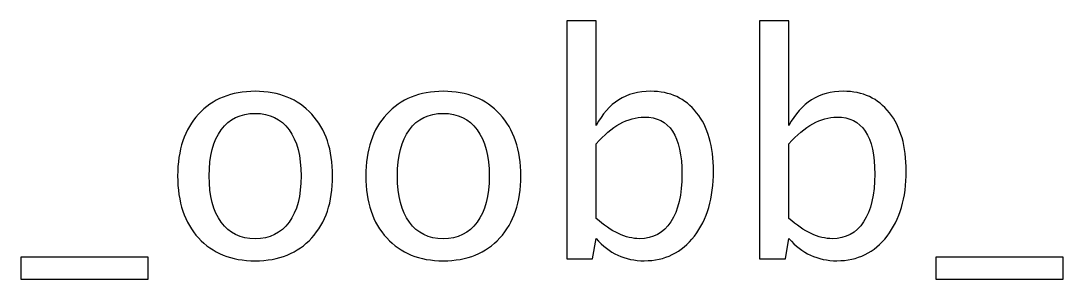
# Model space of a CAD drawing. Header units: centimetres. Extents: x -40.4 to 36.1, y -33 to 28.7.
# Drawn here: x -25.48 to -16.47, y 26.48 to 28.71 of the extents above; entities that cross this region are included whole.
import ezdxf

# ---------------------------------------------------------------- set-up
doc = ezdxf.new("R2010")
doc.units = ezdxf.units.CM
doc.header["$MEASUREMENT"] = 0
doc.layers.add('Layer 1', color=7, linetype='Continuous')

msp = doc.modelspace()

# ---------------------------------------------------------------- linework, layer by layer
at = {"layer": 'Layer 1'}
for points, knots in [([(-20.75916, 26.65457), (-20.75916, 26.65457), (-20.75916, 28.71037), (-20.75916, 28.71037), (-20.75916, 28.71037), (-20.75916, 28.71037), (-20.50516, 28.71037), (-20.50516, 28.71037), (-20.50516, 28.71037), (-20.50516, 28.71037), (-20.50516, 27.80771), (-20.50516, 27.80771), (-20.50516, 27.80771), (-20.40109, 28.00394), (-20.24455, 28.10183), (-20.03597, 28.10183), (-20.03597, 28.10183), (-19.86707, 28.10183), (-19.73434, 28.04054), (-19.63733, 27.91751), (-19.63733, 27.91751), (-19.54031, 27.79448), (-19.49181, 27.62647), (-19.49181, 27.41348), (-19.49181, 27.41348), (-19.49181, 27.18153), (-19.54693, 26.99411), (-19.65673, 26.85212), (-19.65673, 26.85212), (-19.76653, 26.70969), (-19.91117, 26.63869), (-20.09021, 26.63869), (-20.09021, 26.63869), (-20.25645, 26.63869), (-20.39492, 26.70219), (-20.50516, 26.82963), (-20.50516, 26.82963), (-20.50516, 26.82963), (-20.53603, 26.65457), (-20.53603, 26.65457), (-20.53603, 26.65457), (-20.53603, 26.65457), (-20.75916, 26.65457), (-20.75916, 26.65457)], [0, 0, 0, 0, 0.0833333, 0.0833333, 0.0833333, 0.0833333, 0.1666667, 0.1666667, 0.1666667, 0.1666667, 0.25, 0.25, 0.25, 0.25, 0.3333333, 0.3333333, 0.3333333, 0.3333333, 0.4166667, 0.4166667, 0.4166667, 0.4166667, 0.5, 0.5, 0.5, 0.5, 0.5833333, 0.5833333, 0.5833333, 0.5833333, 0.6666667, 0.6666667, 0.6666667, 0.6666667, 0.75, 0.75, 0.75, 0.75, 0.8333333, 0.8333333, 0.8333333, 0.8333333, 1, 1, 1, 1]), ([(-19.09405, 26.65457), (-19.09405, 26.65457), (-19.09405, 28.71037), (-19.09405, 28.71037), (-19.09405, 28.71037), (-19.09405, 28.71037), (-18.84005, 28.71037), (-18.84005, 28.71037), (-18.84005, 28.71037), (-18.84005, 28.71037), (-18.84005, 27.80771), (-18.84005, 27.80771), (-18.84005, 27.80771), (-18.73598, 28.00394), (-18.57944, 28.10183), (-18.37086, 28.10183), (-18.37086, 28.10183), (-18.20196, 28.10183), (-18.06923, 28.04054), (-17.97222, 27.91751), (-17.97222, 27.91751), (-17.8752, 27.79448), (-17.8267, 27.62647), (-17.8267, 27.41348), (-17.8267, 27.41348), (-17.8267, 27.18153), (-17.88182, 26.99411), (-17.99162, 26.85212), (-17.99162, 26.85212), (-18.10142, 26.70969), (-18.24606, 26.63869), (-18.4251, 26.63869), (-18.4251, 26.63869), (-18.59134, 26.63869), (-18.72981, 26.70219), (-18.84005, 26.82963), (-18.84005, 26.82963), (-18.84005, 26.82963), (-18.87092, 26.65457), (-18.87092, 26.65457), (-18.87092, 26.65457), (-18.87092, 26.65457), (-19.09405, 26.65457), (-19.09405, 26.65457)], [0, 0, 0, 0, 0.0833333, 0.0833333, 0.0833333, 0.0833333, 0.1666667, 0.1666667, 0.1666667, 0.1666667, 0.25, 0.25, 0.25, 0.25, 0.3333333, 0.3333333, 0.3333333, 0.3333333, 0.4166667, 0.4166667, 0.4166667, 0.4166667, 0.5, 0.5, 0.5, 0.5, 0.5833333, 0.5833333, 0.5833333, 0.5833333, 0.6666667, 0.6666667, 0.6666667, 0.6666667, 0.75, 0.75, 0.75, 0.75, 0.8333333, 0.8333333, 0.8333333, 0.8333333, 1, 1, 1, 1]), ([(-23.45173, 26.63869), (-23.65766, 26.63869), (-23.82082, 26.70439), (-23.94077, 26.8358), (-23.94077, 26.8358), (-24.06115, 26.96721), (-24.12113, 27.14581), (-24.12113, 27.37114), (-24.12113, 27.37114), (-24.12113, 27.59604), (-24.06115, 27.77419), (-23.94077, 27.90516), (-23.94077, 27.90516), (-23.82082, 28.03613), (-23.65766, 28.10183), (-23.45173, 28.10183), (-23.45173, 28.10183), (-23.2458, 28.10183), (-23.08264, 28.03613), (-22.96269, 27.90516), (-22.96269, 27.90516), (-22.84231, 27.77419), (-22.78234, 27.59604), (-22.78234, 27.37114), (-22.78234, 27.37114), (-22.78234, 27.14581), (-22.84231, 26.96721), (-22.96269, 26.8358), (-22.96269, 26.8358), (-23.08264, 26.70439), (-23.2458, 26.63869), (-23.45173, 26.63869)], [0, 0, 0, 0, 0.1111111, 0.1111111, 0.1111111, 0.1111111, 0.2222222, 0.2222222, 0.2222222, 0.2222222, 0.3333333, 0.3333333, 0.3333333, 0.3333333, 0.4444444, 0.4444444, 0.4444444, 0.4444444, 0.5555556, 0.5555556, 0.5555556, 0.5555556, 0.6666667, 0.6666667, 0.6666667, 0.6666667, 0.7777778, 0.7777778, 0.7777778, 0.7777778, 1, 1, 1, 1]), ([(-21.82631, 26.63869), (-22.03224, 26.63869), (-22.1954, 26.70439), (-22.31535, 26.8358), (-22.31535, 26.8358), (-22.43573, 26.96721), (-22.49571, 27.14581), (-22.49571, 27.37114), (-22.49571, 27.37114), (-22.49571, 27.59604), (-22.43573, 27.77419), (-22.31535, 27.90516), (-22.31535, 27.90516), (-22.1954, 28.03613), (-22.03224, 28.10183), (-21.82631, 28.10183), (-21.82631, 28.10183), (-21.62038, 28.10183), (-21.45722, 28.03613), (-21.33727, 27.90516), (-21.33727, 27.90516), (-21.21689, 27.77419), (-21.15692, 27.59604), (-21.15692, 27.37114), (-21.15692, 27.37114), (-21.15692, 27.14581), (-21.21689, 26.96721), (-21.33727, 26.8358), (-21.33727, 26.8358), (-21.45722, 26.70439), (-21.62038, 26.63869), (-21.82631, 26.63869)], [0, 0, 0, 0, 0.1111111, 0.1111111, 0.1111111, 0.1111111, 0.2222222, 0.2222222, 0.2222222, 0.2222222, 0.3333333, 0.3333333, 0.3333333, 0.3333333, 0.4444444, 0.4444444, 0.4444444, 0.4444444, 0.5555556, 0.5555556, 0.5555556, 0.5555556, 0.6666667, 0.6666667, 0.6666667, 0.6666667, 0.7777778, 0.7777778, 0.7777778, 0.7777778, 1, 1, 1, 1]), ([(-23.45217, 26.82919), (-23.32649, 26.82919), (-23.2286, 26.87637), (-23.15893, 26.97118), (-23.15893, 26.97118), (-23.08969, 27.06555), (-23.05486, 27.19917), (-23.05486, 27.37114), (-23.05486, 27.37114), (-23.05486, 27.54268), (-23.08969, 27.67586), (-23.15893, 27.77022), (-23.15893, 27.77022), (-23.2286, 27.86415), (-23.32649, 27.91133), (-23.45217, 27.91133), (-23.45217, 27.91133), (-23.57829, 27.91133), (-23.67618, 27.86415), (-23.74498, 27.77022), (-23.74498, 27.77022), (-23.81421, 27.67586), (-23.8486, 27.54268), (-23.8486, 27.37114), (-23.8486, 27.37114), (-23.8486, 27.19917), (-23.81421, 27.06555), (-23.74498, 26.97118), (-23.74498, 26.97118), (-23.67618, 26.87637), (-23.57829, 26.82919), (-23.45217, 26.82919)], [0, 0, 0, 0, 0.1111111, 0.1111111, 0.1111111, 0.1111111, 0.2222222, 0.2222222, 0.2222222, 0.2222222, 0.3333333, 0.3333333, 0.3333333, 0.3333333, 0.4444444, 0.4444444, 0.4444444, 0.4444444, 0.5555556, 0.5555556, 0.5555556, 0.5555556, 0.6666667, 0.6666667, 0.6666667, 0.6666667, 0.7777778, 0.7777778, 0.7777778, 0.7777778, 1, 1, 1, 1]), ([(-21.82675, 26.82919), (-21.70107, 26.82919), (-21.60318, 26.87637), (-21.53351, 26.97118), (-21.53351, 26.97118), (-21.46427, 27.06555), (-21.42944, 27.19917), (-21.42944, 27.37114), (-21.42944, 27.37114), (-21.42944, 27.54268), (-21.46427, 27.67586), (-21.53351, 27.77022), (-21.53351, 27.77022), (-21.60318, 27.86415), (-21.70107, 27.91133), (-21.82675, 27.91133), (-21.82675, 27.91133), (-21.95287, 27.91133), (-22.05076, 27.86415), (-22.11956, 27.77022), (-22.11956, 27.77022), (-22.18879, 27.67586), (-22.22318, 27.54268), (-22.22318, 27.37114), (-22.22318, 27.37114), (-22.22318, 27.19917), (-22.18879, 27.06555), (-22.11956, 26.97118), (-22.11956, 26.97118), (-22.05076, 26.87637), (-21.95287, 26.82919), (-21.82675, 26.82919)], [0, 0, 0, 0, 0.1111111, 0.1111111, 0.1111111, 0.1111111, 0.2222222, 0.2222222, 0.2222222, 0.2222222, 0.3333333, 0.3333333, 0.3333333, 0.3333333, 0.4444444, 0.4444444, 0.4444444, 0.4444444, 0.5555556, 0.5555556, 0.5555556, 0.5555556, 0.6666667, 0.6666667, 0.6666667, 0.6666667, 0.7777778, 0.7777778, 0.7777778, 0.7777778, 1, 1, 1, 1]), ([(-20.50516, 27.0047), (-20.37419, 26.88784), (-20.2494, 26.82919), (-20.13078, 26.82919), (-20.13078, 26.82919), (-20.01392, 26.82919), (-19.92352, 26.87814), (-19.86002, 26.97559), (-19.86002, 26.97559), (-19.79608, 27.07305), (-19.76433, 27.21019), (-19.76433, 27.38746), (-19.76433, 27.38746), (-19.76433, 27.71554), (-19.87281, 27.87958), (-20.08977, 27.87958), (-20.08977, 27.87958), (-20.23176, 27.87958), (-20.37022, 27.80286), (-20.50516, 27.64896), (-20.50516, 27.64896), (-20.50516, 27.64896), (-20.50516, 27.0047), (-20.50516, 27.0047)], [0, 0, 0, 0, 0.1428571, 0.1428571, 0.1428571, 0.1428571, 0.2857143, 0.2857143, 0.2857143, 0.2857143, 0.4285714, 0.4285714, 0.4285714, 0.4285714, 0.5714286, 0.5714286, 0.5714286, 0.5714286, 0.7142857, 0.7142857, 0.7142857, 0.7142857, 1, 1, 1, 1]), ([(-18.84005, 27.0047), (-18.70908, 26.88784), (-18.58429, 26.82919), (-18.46567, 26.82919), (-18.46567, 26.82919), (-18.34881, 26.82919), (-18.25841, 26.87814), (-18.19491, 26.97559), (-18.19491, 26.97559), (-18.13097, 27.07305), (-18.09922, 27.21019), (-18.09922, 27.38746), (-18.09922, 27.38746), (-18.09922, 27.71554), (-18.2077, 27.87958), (-18.42466, 27.87958), (-18.42466, 27.87958), (-18.56665, 27.87958), (-18.70511, 27.80286), (-18.84005, 27.64896), (-18.84005, 27.64896), (-18.84005, 27.64896), (-18.84005, 27.0047), (-18.84005, 27.0047)], [0, 0, 0, 0, 0.1428571, 0.1428571, 0.1428571, 0.1428571, 0.2857143, 0.2857143, 0.2857143, 0.2857143, 0.4285714, 0.4285714, 0.4285714, 0.4285714, 0.5714286, 0.5714286, 0.5714286, 0.5714286, 0.7142857, 0.7142857, 0.7142857, 0.7142857, 1, 1, 1, 1]), ([(-25.47579, 26.47994), (-25.47579, 26.47994), (-25.47579, 26.67044), (-25.47579, 26.67044), (-25.47579, 26.67044), (-25.47579, 26.67044), (-24.37512, 26.67044), (-24.37512, 26.67044), (-24.37512, 26.67044), (-24.37512, 26.67044), (-24.37512, 26.47994), (-24.37512, 26.47994), (-24.37512, 26.47994), (-24.37512, 26.47994), (-25.47579, 26.47994), (-25.47579, 26.47994)], [0, 0, 0, 0, 0.2, 0.2, 0.2, 0.2, 0.4, 0.4, 0.4, 0.4, 0.6, 0.6, 0.6, 0.6, 1, 1, 1, 1]), ([(-17.57182, 26.47994), (-17.57182, 26.47994), (-17.57182, 26.67044), (-17.57182, 26.67044), (-17.57182, 26.67044), (-17.57182, 26.67044), (-16.47115, 26.67044), (-16.47115, 26.67044), (-16.47115, 26.67044), (-16.47115, 26.67044), (-16.47115, 26.47994), (-16.47115, 26.47994), (-16.47115, 26.47994), (-16.47115, 26.47994), (-17.57182, 26.47994), (-17.57182, 26.47994)], [0, 0, 0, 0, 0.2, 0.2, 0.2, 0.2, 0.4, 0.4, 0.4, 0.4, 0.6, 0.6, 0.6, 0.6, 1, 1, 1, 1])]:
    msp.add_open_spline(points, degree=3, knots=knots, dxfattribs=at)

doc.saveas('drawing.dxf')
